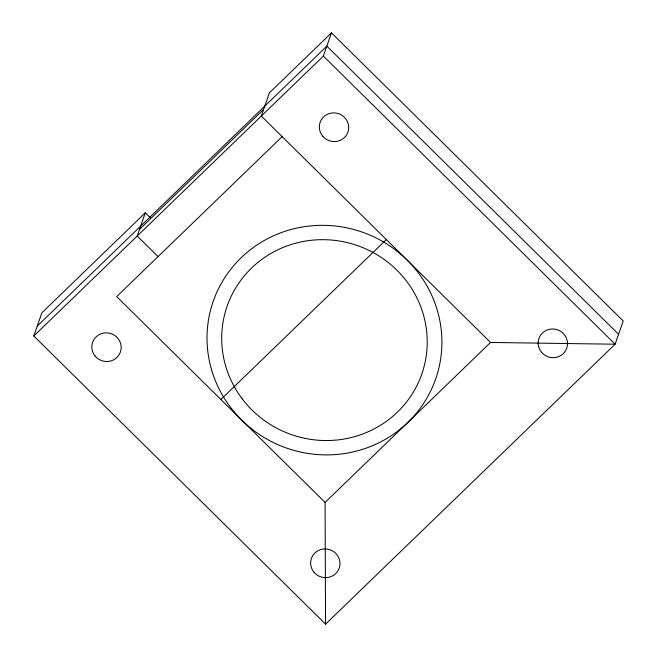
<?xml version="1.0" encoding="UTF-8"?>
<svg xmlns="http://www.w3.org/2000/svg" width="657" height="657" viewBox="0 0 657 657"><rect width="100%" height="100%" fill="white"/><g stroke="black" fill="none" stroke-linecap="round" stroke-linejoin="round"><path stroke-width="0.99" d="M331.448 32.85L323.367 56.075L615.116 344.211L490.549 342.453L261.314 116.059L269.403 92.834L331.448 32.85L623.206 320.994L615.116 344.211L325.552 624.15L33.794 336.006L41.884 312.789L145.296 212.811L150.33 217.779M145.296 212.811L137.214 236.035L158.05 256.616M37.26 326.061L326.833 46.121L618.582 334.257M139.522 229.4L263.621 109.423M33.794 336.006L323.367 56.075M282.157 136.64L116.683 296.603L325.084 502.416L325.552 624.15M220.883 399.513L386.349 239.55M325.084 502.416L490.549 342.453M242.187 398.815A103.083 100.11 19.2 0 0 418.92 381.331A103.083 100.11 19.2 0 0 312.264 240.183A103.083 100.11 19.2 0 0 242.187 398.815M314.03 572.255A14.725 14.298 19.2 0 0 339.086 568.494A14.725 14.298 19.2 0 0 322.825 549.104A14.725 14.298 19.2 0 0 314.03 572.255M541.549 352.308A14.725 14.298 19.2 0 0 566.605 348.538A14.725 14.298 19.2 0 0 550.344 329.149A14.725 14.298 19.2 0 0 541.549 352.308M322.735 136.204A14.725 14.298 19.2 0 0 347.791 132.435A14.725 14.298 19.2 0 0 331.53 113.045A14.725 14.298 19.2 0 0 322.735 136.204M95.216 356.151A14.725 14.298 19.2 0 0 120.272 352.39A14.725 14.298 19.2 0 0 104.011 333A14.725 14.298 19.2 0 0 95.216 356.151M234.171 411.906A117.808 114.408 19.2 0 0 434.655 381.774A117.808 114.408 19.2 0 0 304.544 226.657A117.808 114.408 19.2 0 0 234.171 411.906"/></g></svg>
